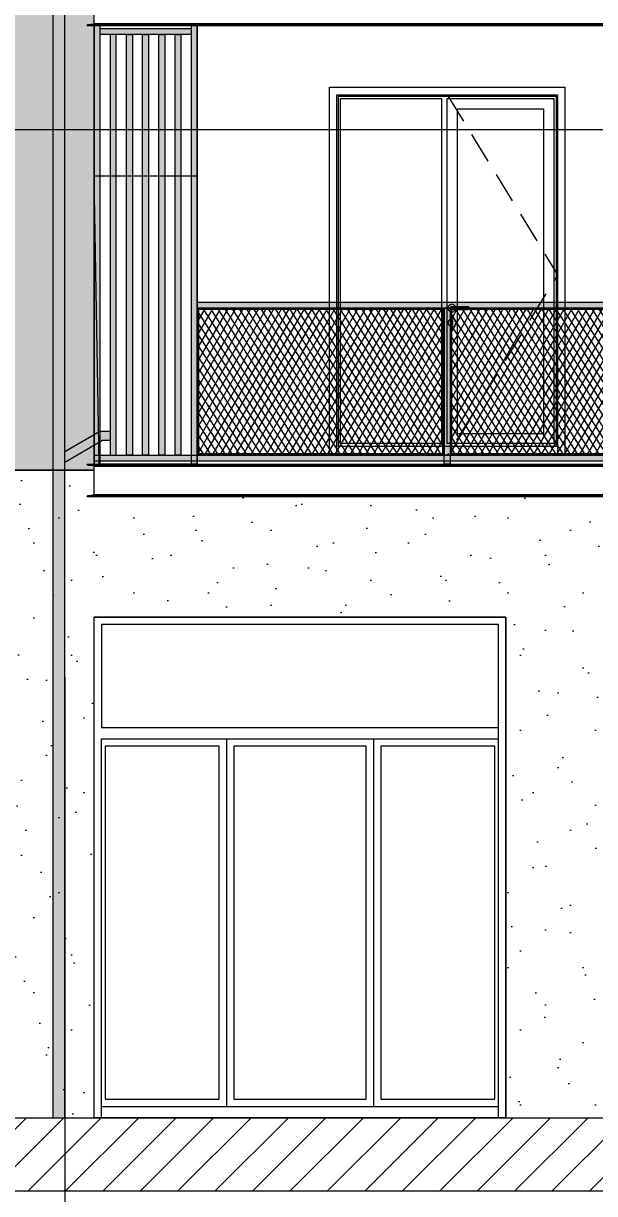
# Model space of a CAD drawing. Header units: metres. Extents: x 476297 to 476657, y 4620828 to 4621206.
# Drawn here: x 476549 to 476552.88, y 4621070.93 to 4621078.88 of the extents above; entities that cross this region are included whole.
import ezdxf

# ---------------------------------------------------------------- set-up
doc = ezdxf.new("R2010")
doc.units = ezdxf.units.M
doc.header["$MEASUREMENT"] = 0
doc.set_wipeout_variables(frame=1)
doc.linetypes.add('Hidden Line', pattern=[0.3175, 0.211667, -0.105833])
doc.linetypes.add('Wipeout_Contour', pattern=[1, 0, -1])
for name, color, linetype in [('0_Pen_No__250', 7, 'Continuous'), ('2D Drafting - General_Pen_No__30_Pen_No__9_Pen_No__9', 7, 'Continuous'), ('2D Drafting - General_Pen_No__7', 7, 'Continuous'), ('New2D Drafting - General', 7, 'Continuous'), ('New2D Drafting - General_Pen_No__30_Pen_No__9_Pen_No__9', 7, 'Continuous'), ('New_________ _________ ___2', 7, 'Continuous'), ('NewStructural - Bearing', 7, 'Continuous'), ('Structural - Bearing', 7, 'Continuous'), ('zoma', 7, 'Continuous'), ('zoma_Pen_No__5', 7, 'Continuous'), ('zoma_Pen_No__5_Pen_No__5', 7, 'Continuous')]:
    doc.layers.add(name, color=color, linetype=linetype)
doc.styles.add('GENERATED_STYLE_2', font='arial.ttf')
doc.dimstyles.new('GENERATED_STYLE__1', dxfattribs={"dimtxt": 0.2, "dimasz": 0.064421, "dimexe": 0.18, "dimexo": 0.003, "dimgap": 0.09, "dimtad": 1, "dimtih": 1, "dimtoh": 1, "dimzin": 0, "dimdsep": 46, "dimtxsty": 'GENERATED_STYLE_2', "dimblk": 'ARROWHEAD_2', "dimblk1": 'ARROWHEAD_2', "dimblk2": 'ARROWHEAD_2', "dimcen": 0.09, "dimclrd": 142, "dimclre": 142, "dimclrt": 142, "dimadec": 0, "dimazin": 0, "dimtfac": 1, "dimtdec": 4, "dimtmove": 0, "dimatfit": 3, "dimfxl": 1, "dimtolj": 1, "dimtzin": 0, "dimarcsym": 0})
pattern_1 = [(60, (476844.52715, 4621385.791044), (-0.038971143, 0.0225), []), (122.833095, (476844.52715, 4621385.791044), (0.0368060797, 0.01875), [])]

# ---------------------------------------------------------------- blocks, each defined once
blk = doc.blocks.new('*D706', base_point=(476844.5271, 4621385.791))
at = {"layer": 'zoma', "color": 142, "linetype": 'Continuous', "lineweight": 0, "transparency": 16777216}
for p, q in [((476542.2036, 4621069.5869), (476542.1547, 4621069.5021)), ((476542.1791, 4621069.4809), (476542.1791, 4621069.6081)), ((476583.9546, 4621069.5021), (476584.0035, 4621069.5869)), ((476583.979, 4621069.4809), (476583.979, 4621069.6081)), ((476542.1377, 4621069.5445), (476542.1791, 4621069.5445)), ((476542.1791, 4621069.5445), (476583.979, 4621069.5445)), ((476583.979, 4621069.5445), (476584.0205, 4621069.5445))]:
    blk.add_line(p, q, dxfattribs=at)
at = {"layer": 'zoma', "color": 142, "lineweight": 0, "transparency": 16777216, "insert": (476562.7371, 4621069.5845), "char_height": 0.2, "attachment_point": 7, "style": 'GENERATED_STYLE_2'}
blk.add_mtext('\\A1;{\\pql;\\fArial CYR|b0|i0|c204|p34;41,80}', dxfattribs=at)
blk = doc.blocks.new('ARROWHEAD_2')
at = {"color": 0, "linetype": 'Continuous', "lineweight": 0}
for p, q in [((0, 0), (-1, 0)), ((-0.38, -0.66), (0.38, 0.66))]:
    blk.add_line(p, q, dxfattribs=at)
blk = doc.blocks.new('Line_24', base_point=(476561.8931, 4621078.1579))
at = {"layer": 'zoma_Pen_No__5', "color": 142, "linetype": 'Continuous', "lineweight": 0}
blk.add_line((476561.7931, 4621078.1579), (476531.599, 4621078.1579), dxfattribs=at)

msp = doc.modelspace()

# ---------------------------------------------------------------- hatches: boundary and pattern name
at = {"layer": '0_Pen_No__250', "linetype": 'Continuous', "lineweight": 0}
msp.add_hatch(color=250, dxfattribs=at).paths.add_polyline_path([(476549.279, 4621075.8973), (476549.279, 4621075.9708), (476549.5189, 4621076.1095), (476549.5889, 4621076.1095), (476549.5889, 4621076.0455), (476549.5354, 4621076.0455)])
at = {"layer": 'New2D Drafting - General', "linetype": 'Continuous', "lineweight": 0}
h = msp.add_hatch(dxfattribs=at)
h.set_pattern_fill('BATT_INSULATION', style=0, pattern_type=2)
h.set_pattern_definition(pattern_1)
h.paths.add_polyline_path([(476551.8491, 4621076.9355), (476550.1892, 4621076.9355), (476550.1892, 4621075.9555), (476551.8491, 4621075.9555)])
h = msp.add_hatch(dxfattribs=at)
h.set_pattern_fill('BATT_INSULATION', style=0, pattern_type=2)
h.set_pattern_definition(pattern_1)
h.paths.add_polyline_path([(476553.5491, 4621076.9355), (476551.9091, 4621076.9355), (476551.9091, 4621075.9555), (476553.5491, 4621075.9555)])
at = {"layer": 'New2D Drafting - General_Pen_No__30_Pen_No__9_Pen_No__9', "linetype": 'Continuous', "lineweight": 0}
for points in [[(476549.5191, 4621078.8655), (476549.479, 4621078.8655), (476549.4791, 4621075.8855), (476549.5191, 4621075.8855)], [(476550.1791, 4621078.8654), (476550.1391, 4621078.8654), (476550.1391, 4621075.8855), (476550.1791, 4621075.8855)], [(476550.1391, 4621078.8455), (476550.1391, 4621078.8054), (476549.5191, 4621078.8054), (476549.5191, 4621078.8455)], [(476549.6291, 4621078.8054), (476549.5891, 4621078.8054), (476549.5891, 4621075.9455), (476549.6291, 4621075.9455)], [(476549.6991, 4621078.8054), (476549.7391, 4621078.8054), (476549.7391, 4621075.9455), (476549.6991, 4621075.9455)], [(476549.8091, 4621078.8054), (476549.8491, 4621078.8054), (476549.8491, 4621075.9455), (476549.8091, 4621075.9455)], [(476549.9191, 4621078.8054), (476549.9591, 4621078.8054), (476549.9591, 4621075.9455), (476549.9191, 4621075.9455)], [(476550.0291, 4621078.8054), (476550.0691, 4621078.8054), (476550.0691, 4621075.9455), (476550.0291, 4621075.9455)], [(476555.279, 4621076.9855), (476555.279, 4621076.9455), (476550.1791, 4621076.9455), (476550.1791, 4621076.9855)], [(476550.1892, 4621076.9355), (476550.1791, 4621076.9455), (476551.8591, 4621076.9455), (476551.8491, 4621076.9355)], [(476550.1791, 4621076.9455), (476550.1892, 4621076.9355), (476550.1892, 4621075.9555), (476550.1791, 4621075.9455)], [(476551.8591, 4621075.9455), (476551.8491, 4621075.9555), (476551.8491, 4621076.9355), (476551.8591, 4621076.9455)], [(476551.8991, 4621075.8855), (476551.8591, 4621075.8855), (476551.8591, 4621076.9455), (476551.8991, 4621076.9455)], [(476551.8991, 4621075.9455), (476551.9091, 4621075.9555), (476551.9091, 4621076.9355), (476551.8991, 4621076.9455)], [(476551.9091, 4621076.9355), (476551.8991, 4621076.9455), (476553.5591, 4621076.9455), (476553.5491, 4621076.9355)], [(476555.979, 4621075.9455), (476555.979, 4621075.9055), (476549.4791, 4621075.9055), (476549.4791, 4621075.9455)], [(476550.1892, 4621075.9555), (476550.1791, 4621075.9455), (476551.8591, 4621075.9455), (476551.8491, 4621075.9555)], [(476551.9091, 4621075.9555), (476551.8991, 4621075.9455), (476553.5591, 4621075.9455), (476553.5491, 4621075.9555)]]:
    msp.add_hatch(color=255, dxfattribs=at).paths.add_polyline_path(points)

# ---------------------------------------------------------------- linework, layer by layer
at = {"layer": '0_Pen_No__250', "color": 7, "linetype": 'Continuous', "lineweight": 0, "flags": 128}
msp.add_lwpolyline([(476549.279, 4621075.8973), (476549.279, 4621075.9708), (476549.5189, 4621076.1095), (476549.5889, 4621076.1095), (476549.5889, 4621076.0455), (476549.5354, 4621076.0455)], close=True, dxfattribs=at)
at = {"layer": '2D Drafting - General_Pen_No__30_Pen_No__9_Pen_No__9', "color": 7, "linetype": 'Continuous', "lineweight": 0, "flags": 128}
msp.add_lwpolyline([(476550.1791, 4621075.9455), (476550.9397, 4621075.9455), (476551.08, 4621075.9455), (476551.08, 4621078.4456), (476552.68, 4621078.4456), (476552.68, 4621075.9455), (476553.4798, 4621075.9455), (476553.4798, 4621078.4456), (476554.3798, 4621078.4456), (476554.3798, 4621075.9455), (476555.9791, 4621075.9455), (476555.979, 4621078.8655), (476550.1791, 4621078.8655)], close=True, dxfattribs=at)
at = {"layer": '2D Drafting - General_Pen_No__7', "color": 7, "linetype": 'Continuous', "lineweight": 0, "flags": 128}
for points in [[(476552.6759, 4621075.9456), (476551.08, 4621075.9456), (476551.08, 4621078.4456), (476552.68, 4621078.4456)], [(476552.68, 4621078.4456), (476552.68, 4621075.9456), (476552.6759, 4621075.9456)]]:
    msp.add_lwpolyline(points, dxfattribs=at)
for points in [[(476551.13, 4621078.3956), (476552.63, 4621078.3956), (476552.63, 4621075.9456), (476551.13, 4621075.9456)], [(476551.14, 4621078.3856), (476552.62, 4621078.3856), (476552.62, 4621076.0056), (476551.14, 4621076.0056)], [(476551.155, 4621078.3706), (476551.84, 4621078.3706), (476551.84, 4621076.0256), (476551.155, 4621076.0256)], [(476551.88, 4621078.3706), (476552.605, 4621078.3706), (476552.605, 4621076.0256), (476551.88, 4621076.0256)], [(476551.95, 4621078.3006), (476552.535, 4621078.3006), (476552.535, 4621076.0906), (476551.95, 4621076.0906)]]:
    msp.add_lwpolyline(points, close=True, dxfattribs=at)
at = {"layer": '2D Drafting - General_Pen_No__7', "color": 7, "linetype": 'Hidden Line', "lineweight": 0, "flags": 128}
msp.add_lwpolyline([(476551.88, 4621078.3956), (476552.63, 4621077.1715), (476551.8808, 4621075.9469)], dxfattribs=at)
at = {"layer": 'New2D Drafting - General', "color": 7, "linetype": 'Continuous', "lineweight": 0, "flags": 128}
for points in [[(476551.8491, 4621076.9355), (476550.1892, 4621076.9355), (476550.1892, 4621075.9555), (476551.8491, 4621075.9555)], [(476553.5491, 4621076.9355), (476551.9091, 4621076.9355), (476551.9091, 4621075.9555), (476553.5491, 4621075.9555)]]:
    msp.add_lwpolyline(points, close=True, dxfattribs=at)
at = {"layer": 'New2D Drafting - General_Pen_No__30_Pen_No__9_Pen_No__9', "color": 7, "linetype": 'Continuous', "lineweight": 0, "flags": 128}
for points in [[(476549.5191, 4621078.8655), (476549.479, 4621078.8655), (476549.4791, 4621075.8855), (476549.5191, 4621075.8855)], [(476550.1791, 4621078.8654), (476550.1391, 4621078.8654), (476550.1391, 4621075.8855), (476550.1791, 4621075.8855)], [(476550.1391, 4621078.8455), (476550.1391, 4621078.8054), (476549.5191, 4621078.8054), (476549.5191, 4621078.8455)], [(476549.6291, 4621078.8054), (476549.5891, 4621078.8054), (476549.5891, 4621075.9455), (476549.6291, 4621075.9455)], [(476549.6991, 4621078.8054), (476549.7391, 4621078.8054), (476549.7391, 4621075.9455), (476549.6991, 4621075.9455)], [(476549.8091, 4621078.8054), (476549.8491, 4621078.8054), (476549.8491, 4621075.9455), (476549.8091, 4621075.9455)], [(476549.9191, 4621078.8054), (476549.9591, 4621078.8054), (476549.9591, 4621075.9455), (476549.9191, 4621075.9455)], [(476550.0291, 4621078.8054), (476550.0691, 4621078.8054), (476550.0691, 4621075.9455), (476550.0291, 4621075.9455)], [(476550.1791, 4621075.8855), (476549.5125, 4621075.8855), (476549.4789, 4621077.8451), (476550.1791, 4621077.8451)], [(476555.279, 4621076.9855), (476555.279, 4621076.9455), (476550.1791, 4621076.9455), (476550.1791, 4621076.9855)], [(476550.1892, 4621076.9355), (476550.1791, 4621076.9455), (476551.8591, 4621076.9455), (476551.8491, 4621076.9355)], [(476550.1791, 4621076.9455), (476550.1892, 4621076.9355), (476550.1892, 4621075.9555), (476550.1791, 4621075.9455)], [(476551.8591, 4621075.9455), (476551.8491, 4621075.9555), (476551.8491, 4621076.9355), (476551.8591, 4621076.9455)], [(476551.8991, 4621075.8855), (476551.8591, 4621075.8855), (476551.8591, 4621076.9455), (476551.8991, 4621076.9455)], [(476551.8991, 4621075.9455), (476551.9091, 4621075.9555), (476551.9091, 4621076.9355), (476551.8991, 4621076.9455)], [(476551.9091, 4621076.9355), (476551.8991, 4621076.9455), (476553.5591, 4621076.9455), (476553.5491, 4621076.9355)], [(476555.979, 4621075.9455), (476555.979, 4621075.9055), (476549.4791, 4621075.9055), (476549.4791, 4621075.9455)], [(476550.1892, 4621075.9555), (476550.1791, 4621075.9455), (476551.8591, 4621075.9455), (476551.8491, 4621075.9555)], [(476551.9091, 4621075.9555), (476551.8991, 4621075.9455), (476553.5591, 4621075.9455), (476553.5491, 4621075.9555)]]:
    msp.add_lwpolyline(points, close=True, dxfattribs=at)
at = {"layer": 'NewStructural - Bearing', "color": 7, "linetype": 'Continuous', "lineweight": 0}
for p, q in [((476551.8875, 4621076.9591), (476551.8839, 4621076.9456)), ((476551.8974, 4621076.969), (476551.8875, 4621076.9591)), ((476551.9109, 4621076.9726), (476551.8974, 4621076.969)), ((476551.9039, 4621076.9527), (476551.9009, 4621076.9456)), ((476551.9054, 4621076.9527), (476551.9026, 4621076.9456)), ((476551.9109, 4621076.9556), (476551.9039, 4621076.9527)), ((476551.9102, 4621076.9527), (476551.9081, 4621076.9456)), ((476551.9244, 4621076.969), (476551.9109, 4621076.9726)), ((476551.9109, 4621076.9556), (476551.9121, 4621076.9556)), ((476551.9121, 4621076.9556), (476551.9153, 4621076.9556)), ((476551.9153, 4621076.9556), (476551.9202, 4621076.9556)), ((476551.9174, 4621076.9527), (476551.9163, 4621076.9456)), ((476551.9202, 4621076.9556), (476551.9259, 4621076.9556)), ((476551.9343, 4621076.9591), (476551.9244, 4621076.969)), ((476551.9259, 4621076.9556), (476552.0059, 4621076.9556)), ((476551.9352, 4621076.9556), (476551.9343, 4621076.9591)), ((476552.0059, 4621076.9556), (476552.0117, 4621076.9556)), ((476552.0117, 4621076.9556), (476552.0165, 4621076.9556)), ((476552.0144, 4621076.9527), (476552.0156, 4621076.9456)), ((476552.0165, 4621076.9556), (476552.0198, 4621076.9556)), ((476552.0198, 4621076.9556), (476552.0209, 4621076.9556)), ((476552.0209, 4621076.9556), (476552.028, 4621076.9527)), ((476552.0216, 4621076.9527), (476552.0237, 4621076.9456)), ((476552.0264, 4621076.9527), (476552.0292, 4621076.9456)), ((476552.028, 4621076.9527), (476552.0309, 4621076.9456)), ((476551.8839, 4621076.9456), (476551.8875, 4621076.9321)), ((476551.8875, 4621076.9321), (476551.8974, 4621076.9222)), ((476551.8974, 4621076.9222), (476551.9109, 4621076.9186)), ((476551.9109, 4621076.8726), (476551.8974, 4621076.869)), ((476551.9009, 4621076.9456), (476551.9039, 4621076.9385)), ((476551.9026, 4621076.9456), (476551.9054, 4621076.9385)), ((476551.9039, 4621076.9385), (476551.9109, 4621076.9356)), ((476551.9081, 4621076.9456), (476551.9102, 4621076.9385)), ((476551.9109, 4621076.9356), (476551.9121, 4621076.9356)), ((476551.9109, 4621076.9186), (476551.9244, 4621076.9222)), ((476551.9244, 4621076.869), (476551.9109, 4621076.8726)), ((476551.9121, 4621076.9356), (476551.9153, 4621076.9356)), ((476551.9153, 4621076.9356), (476551.9202, 4621076.9356)), ((476551.9163, 4621076.9456), (476551.9174, 4621076.9385)), ((476551.9202, 4621076.9356), (476551.9259, 4621076.9356)), ((476551.9244, 4621076.9222), (476551.9343, 4621076.9321)), ((476551.9259, 4621076.9356), (476552.0059, 4621076.9356)), ((476551.9343, 4621076.9321), (476551.9352, 4621076.9356)), ((476552.0059, 4621076.9356), (476552.0117, 4621076.9356)), ((476552.0117, 4621076.9356), (476552.0165, 4621076.9356)), ((476552.0156, 4621076.9456), (476552.0144, 4621076.9385)), ((476552.0165, 4621076.9356), (476552.0198, 4621076.9356)), ((476552.0198, 4621076.9356), (476552.0209, 4621076.9356)), ((476552.028, 4621076.9385), (476552.0209, 4621076.9356)), ((476552.0237, 4621076.9456), (476552.0216, 4621076.9385)), ((476552.0292, 4621076.9456), (476552.0264, 4621076.9385)), ((476552.0309, 4621076.9456), (476552.028, 4621076.9385)), ((476551.8875, 4621076.8591), (476551.8839, 4621076.8456)), ((476551.8839, 4621076.8456), (476551.8875, 4621076.8321)), ((476551.8974, 4621076.869), (476551.8875, 4621076.8591)), ((476551.8875, 4621076.8321), (476551.8974, 4621076.8222)), ((476551.8974, 4621076.8222), (476551.9109, 4621076.8186)), ((476551.9042, 4621076.8573), (476551.9035, 4621076.8553)), ((476551.9059, 4621076.85), (476551.9035, 4621076.8553)), ((476551.9042, 4621076.8573), (476551.9056, 4621076.8608)), ((476551.9056, 4621076.8608), (476551.9109, 4621076.863)), ((476551.9059, 4621076.8485), (476551.9059, 4621076.85)), ((476551.9059, 4621076.8485), (476551.9059, 4621076.8456)), ((476551.9059, 4621076.8456), (476551.9059, 4621076.8427)), ((476551.9059, 4621076.8427), (476551.9059, 4621076.837)), ((476551.9059, 4621076.837), (476551.9059, 4621076.8331)), ((476551.9074, 4621076.8296), (476551.9059, 4621076.8331)), ((476551.9109, 4621076.8281), (476551.9074, 4621076.8296)), ((476551.9109, 4621076.863), (476551.9163, 4621076.8608)), ((476551.9145, 4621076.8296), (476551.9109, 4621076.8281)), ((476551.9109, 4621076.8186), (476551.9244, 4621076.8222)), ((476551.9159, 4621076.8331), (476551.9145, 4621076.8296)), ((476551.9184, 4621076.8553), (476551.9159, 4621076.85)), ((476551.9159, 4621076.85), (476551.9159, 4621076.8485)), ((476551.9159, 4621076.8485), (476551.9159, 4621076.8456)), ((476551.9159, 4621076.8456), (476551.9159, 4621076.8427)), ((476551.9159, 4621076.8427), (476551.9159, 4621076.837)), ((476551.9159, 4621076.837), (476551.9159, 4621076.8331)), ((476551.9176, 4621076.8573), (476551.9163, 4621076.8608)), ((476551.9176, 4621076.8573), (476551.9184, 4621076.8553)), ((476551.9343, 4621076.8591), (476551.9244, 4621076.869)), ((476551.9244, 4621076.8222), (476551.9343, 4621076.8321)), ((476551.9379, 4621076.8456), (476551.9343, 4621076.8591)), ((476551.9343, 4621076.8321), (476551.9379, 4621076.8456))]:
    msp.add_line(p, q, dxfattribs=at)
at = {"layer": 'Structural - Bearing', "color": 7, "linetype": 'Continuous', "lineweight": 0}
for p, q in [((476549.4327, 4621078.868), (476549.4331, 4621078.8695)), ((476549.4327, 4621078.8655), (476549.4327, 4621078.868)), ((476549.4327, 4621078.868), (476556.0253, 4621078.868)), ((476549.4327, 4621078.8655), (476556.0253, 4621078.8655)), ((476549.4331, 4621078.8695), (476549.4342, 4621078.8708)), ((476549.4342, 4621078.8708), (476549.4359, 4621078.8717)), ((476549.4359, 4621078.8717), (476549.4371, 4621078.872)), ((476549.4371, 4621078.872), (476549.4745, 4621078.876)), ((476549.4371, 4621078.872), (476556.0209, 4621078.872)), ((476549.4745, 4621078.876), (476549.4758, 4621078.8762)), ((476549.4745, 4621078.876), (476555.9835, 4621078.876)), ((476549.4758, 4621078.8762), (476549.4775, 4621078.8771)), ((476549.4775, 4621078.8771), (476549.4786, 4621078.8784)), ((476549.4786, 4621078.8784), (476549.479, 4621078.8799)), ((476549.479, 4621078.8799), (476555.979, 4621078.8799)), ((476549.4327, 4621075.8855), (476556.0253, 4621075.8855))]:
    msp.add_line(p, q, dxfattribs=at)

# ---------------------------------------------------------------- block references
at = {"layer": 'zoma_Pen_No__5', "color": 142, "linetype": 'Continuous', "lineweight": 0}
msp.add_blockref('Line_24', (476561.8931, 4621078.1579), dxfattribs=at)

# ---------------------------------------------------------------- wipeouts: each hides what was drawn before it
at = {"color": 254, "linetype": 'Wipeout_Contour', "lineweight": 0, "ltscale": 111493950.9695386}
msp.add_wipeout([(476542.1791, 4621075.8455), (476542.1791, 4621071.4455), (476543.7791, 4621071.4455), (476543.7791, 4621074.8455), (476547.8791, 4621074.8455), (476547.8791, 4621071.4455), (476549.4791, 4621071.4455), (476549.4791, 4621074.8454), (476552.2791, 4621074.8454), (476552.2791, 4621071.4455), (476552.9791, 4621071.4455), (476552.9791, 4621074.8454), (476555.7791, 4621074.8454), (476555.7791, 4621071.4454), (476555.979, 4621071.4454), (476555.979, 4621074.8454), (476555.979, 4621075.6655), (476549.479, 4621075.6655), (476549.479, 4621075.8455), (476548.5795, 4621075.8455), (476548.5795, 4621075.6655), (476544.1795, 4621075.6655), (476544.1795, 4621075.6799), (476544.1795, 4621075.8455)], dxfattribs=at).dxf.layer = 'New2D Drafting - General_Pen_No__30_Pen_No__9_Pen_No__9'

# ---------------------------------------------------------------- next in the draw order: hatches: boundary and pattern name
at = {"layer": '0_Pen_No__250', "linetype": 'Continuous', "lineweight": 0}
msp.add_hatch(color=250, dxfattribs=at).paths.add_polyline_path([(476549.279, 4621071.4455), (476549.279, 4621082.3708), (476549.199, 4621082.3708), (476549.1987, 4621071.4455)])
at = {"layer": '2D Drafting - General_Pen_No__30_Pen_No__9_Pen_No__9', "linetype": 'Continuous', "lineweight": 0}
h = msp.add_hatch(dxfattribs=at)
h.set_pattern_fill('BRICK___RUNNING_BOND', color=252, style=0, pattern_type=2)
h.set_pattern_definition([(0, (476587.32718, 4621075.4791), (0, 0.06664), []), (90, (476587.32718, 4621075.4791), (-0.2448, 0), [0.06664, -0.06664]), (90, (476587.44958, 4621075.54574), (-0.2448, 0), [0.06664, -0.06664])])
h.paths.add_polyline_path([(476559.579, 4621085.9451), (476542.1091, 4621085.9451), (476542.1091, 4621085.4855), (476542.1091, 4621075.8455), (476544.1795, 4621075.8455), (476544.1795, 4621075.8855), (476544.329, 4621075.8855), (476544.329, 4621078.4456), (476545.229, 4621078.4456), (476545.229, 4621075.8855), (476546.0292, 4621075.8855), (476546.0292, 4621078.4456), (476547.6292, 4621078.4456), (476547.6292, 4621075.8855), (476547.7695, 4621075.8855), (476547.7695, 4621078.8655), (476544.329, 4621078.8655), (476544.1795, 4621078.8655), (476544.1795, 4621079.0855), (476544.329, 4621079.0855), (476544.329, 4621081.6456), (476545.229, 4621081.6456), (476545.229, 4621079.0855), (476546.0292, 4621079.0855), (476546.0292, 4621081.6456), (476547.6292, 4621081.6456), (476547.6292, 4621079.0855), (476547.7695, 4621079.0855), (476547.7695, 4621082.0655), (476544.1795, 4621082.0655), (476544.1795, 4621082.2855), (476544.329, 4621082.2855), (476544.329, 4621084.8456), (476545.229, 4621084.8456), (476545.229, 4621082.2855), (476546.0292, 4621082.2855), (476546.0292, 4621084.8456), (476547.6292, 4621084.8456), (476547.6292, 4621082.2855), (476547.7695, 4621082.2855), (476547.7695, 4621085.2655), (476544.1795, 4621085.2655), (476544.1795, 4621085.4855), (476548.5795, 4621085.4855), (476548.5795, 4621085.2655), (476548.5795, 4621085.2655), (476548.5795, 4621075.8455), (476549.4791, 4621075.8455), (476549.4788, 4621085.4855), (476555.9788, 4621085.4855), (476555.9791, 4621071.4455), (476559.5793, 4621071.4455), (476559.5793, 4621079.1455), (476559.579, 4621079.1455), (476559.579, 4621081.6456), (476559.579, 4621082.3455), (476559.579, 4621084.8456)])
h.paths.add_polyline_path([(476556.979, 4621078.4456), (476556.979, 4621076.8456), (476558.579, 4621076.8456), (476558.579, 4621078.4456)], flags=0)
h.paths.add_polyline_path([(476556.979, 4621083.2456), (476558.579, 4621083.2456), (476558.579, 4621084.8456), (476556.979, 4621084.8456)], flags=0)
h.paths.add_polyline_path([(476556.979, 4621080.0456), (476556.979, 4621081.6456), (476558.579, 4621081.6456), (476558.579, 4621080.0456)], flags=0)
at = {"layer": '2D Drafting - General_Pen_No__7', "linetype": 'Continuous', "lineweight": 0}
h = msp.add_hatch(dxfattribs=at)
h.set_pattern_fill('MASONRY_BLOCK', style=0, pattern_type=2)
h.set_pattern_definition([(45, (476844.52715, 4621385.79104), (-0.12727922, 0.12727922), [])])
h.paths.add_polyline_path([(476535.3314, 4621070.9455), (476535.3314, 4621071.4455), (476587.3713, 4621071.4455), (476587.3713, 4621070.9455)])
at = {"layer": 'New2D Drafting - General_Pen_No__30_Pen_No__9_Pen_No__9', "linetype": 'Continuous', "lineweight": 0}
h = msp.add_hatch(dxfattribs=at)
h.set_pattern_fill('CUT_STONE', color=8, style=0, pattern_type=2)
h.set_pattern_definition([(45, (476844.52715, 4621386.59104), (-0.25455844, 0.25455844), [0, -0.24, 0, -0.36]), (110, (476845.32715, 4621386.59104), (0.33828934, 0.12312725), [0, -0.176, 0, -0.304])])
h.paths.add_polyline_path([(476542.1791, 4621075.8455), (476542.1791, 4621071.4455), (476543.7791, 4621071.4455), (476543.7791, 4621074.8455), (476547.8791, 4621074.8455), (476547.8791, 4621071.4455), (476549.4791, 4621071.4455), (476549.4791, 4621074.8454), (476552.2791, 4621074.8454), (476552.2791, 4621071.4455), (476552.9791, 4621071.4455), (476552.9791, 4621074.8454), (476555.7791, 4621074.8454), (476555.7791, 4621071.4454), (476555.979, 4621071.4454), (476555.979, 4621074.8454), (476555.979, 4621075.6655), (476549.479, 4621075.6655), (476549.479, 4621075.8455), (476548.5795, 4621075.8455), (476548.5795, 4621075.6655), (476544.1795, 4621075.6655), (476544.1795, 4621075.6799), (476544.1795, 4621075.8455)])

# ---------------------------------------------------------------- next in the draw order: linework, layer by layer
at = {"layer": '0_Pen_No__250', "color": 7, "linetype": 'Continuous', "lineweight": 0, "flags": 128}
msp.add_lwpolyline([(476549.279, 4621071.4455), (476549.279, 4621082.3708), (476549.199, 4621082.3708), (476549.1987, 4621071.4455)], close=True, dxfattribs=at)
at = {"layer": '2D Drafting - General_Pen_No__30_Pen_No__9_Pen_No__9', "color": 7, "linetype": 'Continuous', "lineweight": 0, "flags": 128}
msp.add_lwpolyline([(476548.5795, 4621075.8455), (476549.4791, 4621075.8455), (476549.4788, 4621085.4855), (476555.9788, 4621085.4855), (476555.9791, 4621071.4455), (476559.5793, 4621071.4455), (476559.5793, 4621079.1455), (476559.579, 4621079.1455), (476559.579, 4621081.6456), (476559.579, 4621082.3455), (476559.579, 4621084.8456), (476559.579, 4621085.9451), (476542.1091, 4621085.9451)], dxfattribs=at)
at = {"layer": '2D Drafting - General_Pen_No__7', "color": 7, "linetype": 'Continuous', "lineweight": 0, "flags": 128}
msp.add_lwpolyline([(476535.3314, 4621070.9455), (476535.3314, 4621071.4455), (476587.3713, 4621071.4455), (476587.3713, 4621070.9455)], close=True, dxfattribs=at)
at = {"layer": 'New2D Drafting - General_Pen_No__30_Pen_No__9_Pen_No__9', "color": 7, "linetype": 'Continuous', "lineweight": 0, "flags": 128}
msp.add_lwpolyline([(476542.1791, 4621075.8455), (476542.1791, 4621071.4455), (476543.7791, 4621071.4455), (476543.7791, 4621074.8455), (476547.8791, 4621074.8455), (476547.8791, 4621071.4455), (476549.4791, 4621071.4455), (476549.4791, 4621074.8454), (476552.2791, 4621074.8454), (476552.2791, 4621071.4455), (476552.9791, 4621071.4455), (476552.9791, 4621074.8454), (476555.7791, 4621074.8454), (476555.7791, 4621071.4454), (476555.979, 4621071.4454), (476555.979, 4621074.8454), (476555.979, 4621075.6655), (476549.479, 4621075.6655), (476549.479, 4621075.8455), (476548.5795, 4621075.8455), (476548.5795, 4621075.6655), (476544.1795, 4621075.6655), (476544.1795, 4621075.6799), (476544.1795, 4621075.8455)], close=True, dxfattribs=at)
at = {"layer": 'New_________ _________ ___2', "color": 7, "linetype": 'Continuous', "lineweight": 0}
msp.add_line((476552.2791, 4621071.4454), (476549.4791, 4621071.4454), dxfattribs=at)
at = {"layer": 'NewStructural - Bearing', "color": 7, "linetype": 'Continuous', "lineweight": 0}
for p, q in [((476552.2791, 4621074.8454), (476549.4791, 4621074.8454)), ((476549.4791, 4621071.4454), (476549.4791, 4621074.8454)), ((476552.2791, 4621071.4454), (476552.2791, 4621074.8454)), ((476549.5291, 4621074.7954), (476549.5291, 4621074.0954)), ((476552.2291, 4621074.7954), (476549.5291, 4621074.7954)), ((476552.2291, 4621071.4454), (476552.2291, 4621074.7954)), ((476549.5291, 4621074.0954), (476552.2291, 4621074.0954)), ((476549.5291, 4621074.0204), (476552.2291, 4621074.0204)), ((476549.5291, 4621071.4454), (476549.5291, 4621074.0204)), ((476550.3791, 4621074.0204), (476550.3791, 4621073.9704)), ((476551.3791, 4621074.0204), (476551.3791, 4621073.9704)), ((476549.5541, 4621073.9704), (476549.5541, 4621071.5704)), ((476550.3291, 4621073.9704), (476549.5541, 4621073.9704)), ((476550.3291, 4621071.5704), (476550.3291, 4621073.9704)), ((476550.3791, 4621073.9704), (476550.3791, 4621071.5204)), ((476550.4291, 4621073.9704), (476550.4291, 4621071.5704)), ((476551.3291, 4621073.9704), (476550.4291, 4621073.9704)), ((476551.3291, 4621071.5704), (476551.3291, 4621073.9704)), ((476551.3791, 4621073.9704), (476551.3791, 4621071.5204)), ((476551.4291, 4621073.9704), (476551.4291, 4621071.5704)), ((476552.2041, 4621073.9704), (476551.4291, 4621073.9704)), ((476552.2041, 4621071.5704), (476552.2041, 4621073.9704)), ((476549.5541, 4621071.5704), (476550.3291, 4621071.5704)), ((476550.4291, 4621071.5704), (476551.3291, 4621071.5704)), ((476551.4291, 4621071.5704), (476552.2041, 4621071.5704)), ((476552.2291, 4621071.5204), (476549.5291, 4621071.5204))]:
    msp.add_line(p, q, dxfattribs=at)
at = {"layer": 'Structural - Bearing', "color": 7, "linetype": 'Continuous', "lineweight": 0}
for p, q in [((476549.4327, 4621075.883), (476549.4327, 4621075.8855)), ((476549.4331, 4621075.8815), (476549.4327, 4621075.883)), ((476549.4327, 4621075.883), (476556.0253, 4621075.883)), ((476549.4342, 4621075.8802), (476549.4331, 4621075.8815)), ((476549.4359, 4621075.8793), (476549.4342, 4621075.8802)), ((476549.4371, 4621075.8791), (476549.4359, 4621075.8793)), ((476549.4745, 4621075.8751), (476549.4371, 4621075.8791)), ((476549.4371, 4621075.8791), (476556.0209, 4621075.8791)), ((476549.4758, 4621075.8748), (476549.4745, 4621075.8751)), ((476549.4745, 4621075.8751), (476555.9835, 4621075.8751)), ((476549.4775, 4621075.8739), (476549.4758, 4621075.8748)), ((476549.4786, 4621075.8726), (476549.4775, 4621075.8739)), ((476549.479, 4621075.8711), (476549.4786, 4621075.8726)), ((476549.479, 4621075.6799), (476549.479, 4621075.8711)), ((476549.479, 4621075.8711), (476555.979, 4621075.8711)), ((476549.4786, 4621075.6784), (476549.479, 4621075.6799)), ((476549.479, 4621075.6799), (476555.979, 4621075.6799)), ((476549.4327, 4621075.668), (476549.4331, 4621075.6695)), ((476549.4327, 4621075.6655), (476549.4327, 4621075.668)), ((476549.4327, 4621075.668), (476556.0253, 4621075.668)), ((476549.4327, 4621075.6655), (476556.0253, 4621075.6655)), ((476549.4331, 4621075.6695), (476549.4342, 4621075.6708)), ((476549.4342, 4621075.6708), (476549.4359, 4621075.6717)), ((476549.4359, 4621075.6717), (476549.4371, 4621075.672)), ((476549.4371, 4621075.672), (476549.4745, 4621075.676)), ((476549.4371, 4621075.672), (476556.0209, 4621075.672)), ((476549.4745, 4621075.676), (476549.4758, 4621075.6762)), ((476549.4745, 4621075.676), (476555.9835, 4621075.676)), ((476549.4758, 4621075.6762), (476549.4775, 4621075.6771)), ((476549.4775, 4621075.6771), (476549.4786, 4621075.6784))]:
    msp.add_line(p, q, dxfattribs=at)
at = {"layer": 'zoma_Pen_No__5_Pen_No__5', "color": 142, "linetype": 'Continuous', "lineweight": 0}
msp.add_line((476549.2792, 4621074.439), (476549.2792, 4621068.3538), dxfattribs=at)

# ---------------------------------------------------------------- next in the draw order: dimensions: what is measured, and where the dimension line sits
at = {"layer": 'zoma', "color": 142, "linetype": 'Continuous', "lineweight": 0}
dim = msp.add_linear_dim(base=(476583.979, 4621069.5445), p1=(476542.1791, 4621071.4455), p2=(476583.979, 4621071.4455), dimstyle='GENERATED_STYLE__1', dxfattribs=at)
dim.commit()
dim.dimension.update_dxf_attribs({"geometry": '*D706', "text_midpoint": (476563.0731, 4621069.6845), "dimtype": 160})

doc.saveas('drawing.dxf')
